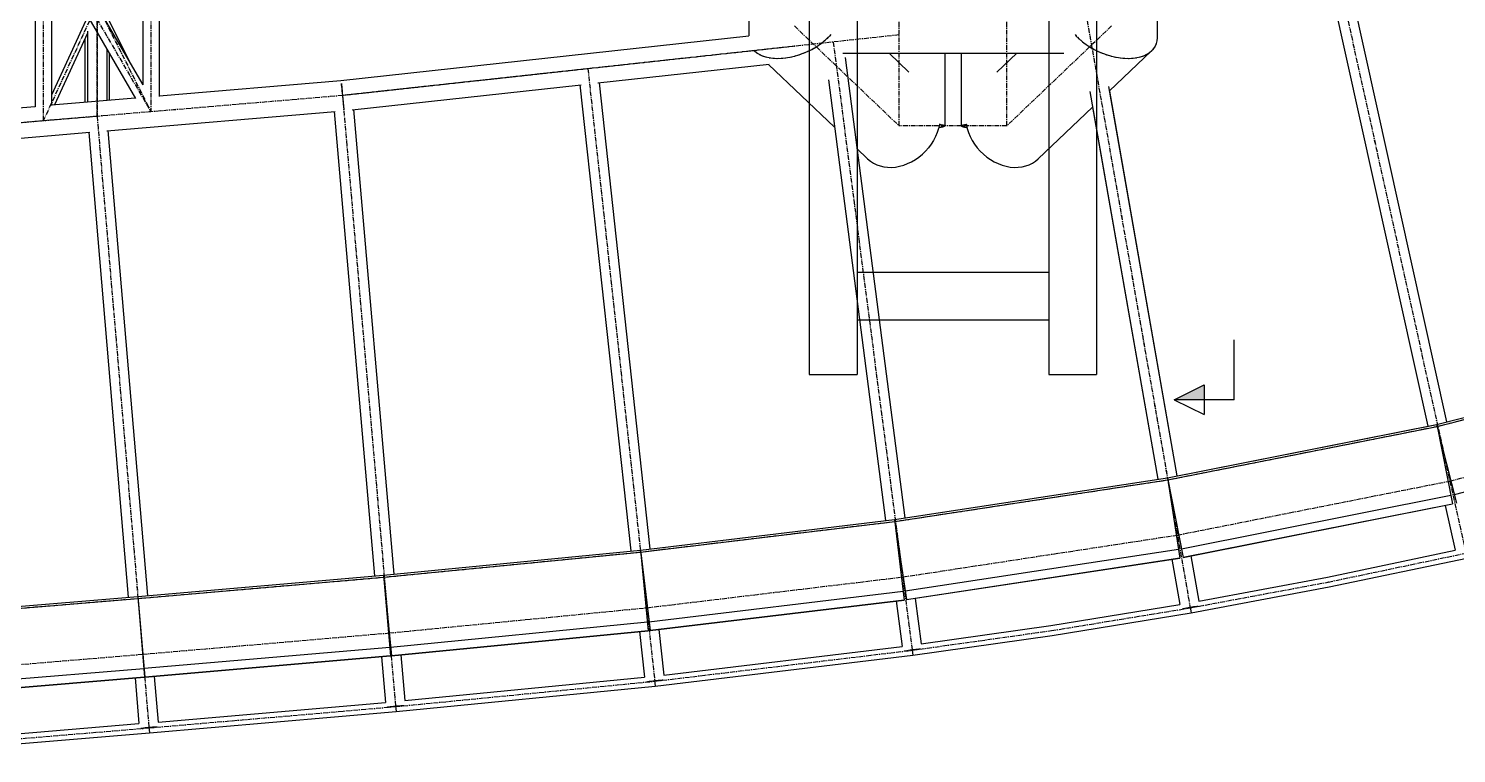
# Model space of a CAD drawing. Header units: millimetres. Extents: x 5143 to 30813, y 232 to 21408.
# Drawn here: x 21620 to 24006, y 394 to 1605 of the extents above; entities that cross this region are included whole.
import ezdxf

# ---------------------------------------------------------------- set-up
doc = ezdxf.new("R2010")
doc.units = ezdxf.units.MM
doc.header["$LTSCALE"] = 0.25
for name, pattern in [('CENTER', [50.8, 31.75, -6.35, 6.35, -6.35]), ('HIDDEN', [9.525, 6.35, -3.175]), ('XKITLINE00', [0])]:
    doc.linetypes.add(name, pattern=pattern)

msp = doc.modelspace()

# ---------------------------------------------------------------- linework, layer by layer
at = {"color": 8, "linetype": 'CENTER'}
for p, q in [((23075, 1442.7), (23075, 3096.7)), ((23255, 1442.7), (23255, 3096.7)), ((21735, 1458.5), (21735, 2506.8)), ((21645, 2425.1), (21645, 1450.9)), ((21825, 2425.1), (21825, 1466.1)), ((21645, 1775.2), (21825, 1466.1)), ((23800.5, 1729.3), (24022, 728.5)), ((23800.5, 1729.3), (23995.3, 849.1)), ((23382.7, 1656), (23561.5, 637.1)), ((23382.7, 1656), (23540.2, 758.8)), ((21727.5, 1629.7), (21645, 1450.9)), ((21735, 1629.7), (21735, 1458.5)), ((21742.5, 1629.7), (21825, 1466.1)), ((22900, 1609.6), (23075, 1442.7)), ((23430, 1609.6), (23255, 1442.7)), ((23075, 1594.7), (22145, 1493.3)), ((22900, 1575.6), (22145, 1493.3)), ((22900, 1575.6), (22555, 1538)), ((22965, 1582.7), (23097, 566.3)), ((22965, 1582.7), (23081.1, 688.7)), ((22555, 1538), (22145, 1493.3)), ((22555, 1538), (22653.3, 637.3)), ((22555, 1538), (22666.7, 514.5)), ((22145, 1493.3), (21325, 1423.8)), ((22145, 1493.3), (21325, 1423.8)), ((22145, 1493.3), (21735, 1458.5)), ((22145, 1493.3), (22223, 595.1)), ((22145, 1493.3), (22233.7, 472.1)), ((21735, 1458.5), (21325, 1423.8)), ((21735, 1458.5), (21811.3, 559.6)), ((21735, 1458.5), (21821.7, 436.5)), ((23255, 1442.7), (23075, 1442.7)), ((23974, 940.3), (24430.1, 1056.7)), ((23995.3, 849.1), (24456.2, 966.6)), ((23524, 851), (23974, 940.3)), ((23067.7, 781.4), (23524, 851)), ((23540.2, 758.8), (23995.3, 849.1)), ((22643.2, 730.4), (23067.7, 781.4)), ((23081.1, 688.7), (23540.2, 758.8)), ((22213.8, 688.3), (22643.2, 730.4)), ((23792.2, 680.3), (24022, 728.5)), ((21803.4, 652.9), (22213.8, 688.3)), ((22653.3, 637.3), (23081.1, 688.7)), ((23561.5, 637.1), (23792.2, 680.3)), ((21390.7, 618.5), (21803.4, 652.9)), ((22223, 595.1), (22653.3, 637.3)), ((23329.7, 599.1), (23561.5, 637.1)), ((23097, 566.3), (23329.7, 599.1)), ((21811.3, 559.6), (22223, 595.1)), ((21398.3, 525.2), (21811.3, 559.6)), ((22666.7, 514.5), (23097, 566.3)), ((22233.7, 472.1), (22666.7, 514.5)), ((21821.7, 436.5), (22233.7, 472.1)), ((21408.3, 402.1), (21821.7, 436.5))]:
    msp.add_line(p, q, dxfattribs=at)
at = {"color": 8, "linetype": 'XKITLINE00'}
for p, q in [((21631.3, 2425.1), (21631.3, 1474.4)), ((21838.6, 2425.1), (21838.6, 1491.9)), ((22823.8, 2357.8), (22823.8, 1592.9)), ((21661, 1769.5), (21811.3, 1511.3)), ((21811.3, 1769.5), (21811.3, 1511.1)), ((21658.5, 1730.2), (21799.4, 1488.3)), ((21658.6, 1730), (21658.6, 1476.6)), ((23790.1, 1701.7), (23958.5, 940.7)), ((23790.1, 1701.7), (23958.5, 940.7)), ((23821.5, 1708.9), (23989.9, 947.9)), ((23821.5, 1708.9), (23989.9, 947.9)), ((23506.2, 1655.1), (23506.2, 1589.8)), ((21719, 1624.8), (21658.6, 1494.1)), ((21751.1, 1625.3), (21790.7, 1546.8)), ((21718.9, 1601), (21718.9, 1482.6)), ((21718.9, 1597.4), (21663.8, 1478)), ((21714.7, 1588.4), (21714.7, 1482.3)), ((22142.5, 1518.5), (22824, 1592.9)), ((22935.9, 1574.4), (22942.3, 1578.6)), ((22936.2, 1574.6), (22936.5, 1574.8)), ((22936.5, 1574.8), (22939.2, 1576.6)), ((22942.3, 1578.6), (22948.3, 1583.1)), ((22942.6, 1578.8), (22942.9, 1579)), ((22942.9, 1579), (22945.5, 1581)), ((22948.3, 1583.1), (22953.9, 1587.9)), ((22948.6, 1583.3), (22948.9, 1583.5)), ((22948.9, 1583.5), (22951.3, 1585.7)), ((22953.9, 1587.9), (22958.9, 1592.8)), ((22954.1, 1588.1), (22954.4, 1588.3)), ((22956.6, 1590.6), (22954.4, 1588.3)), ((22960.9, 1595.2), (22958.9, 1592.8)), ((22959.3, 1593.3), (22959.1, 1593.1)), ((22960.9, 1595.2), (22959.3, 1593.3)), ((23369, 1595.2), (23370.7, 1593.3)), ((23369.1, 1595.2), (23371.1, 1592.8)), ((23370.7, 1593.3), (23370.9, 1593.1)), ((23371.1, 1592.8), (23376.1, 1587.9)), ((23373.4, 1590.6), (23375.6, 1588.3)), ((23375.6, 1588.3), (23375.9, 1588.1)), ((23376.1, 1587.9), (23381.7, 1583.1)), ((23378.7, 1585.7), (23381.1, 1583.5)), ((23381.1, 1583.5), (23381.4, 1583.3)), ((23381.7, 1583.1), (23387.7, 1578.6)), ((23384.5, 1581), (23387.1, 1579)), ((23387.1, 1579), (23387.4, 1578.8)), ((23387.7, 1578.6), (23394.1, 1574.4)), ((23390.8, 1576.6), (23393.5, 1574.8)), ((23393.5, 1574.8), (23393.8, 1574.6)), ((23502.9, 1576), (23500.4, 1572)), ((23502.7, 1575.6), (23501.8, 1574.2)), ((23502.8, 1575.8), (23502.7, 1575.6)), ((23504.7, 1580.3), (23502.9, 1576)), ((23504.6, 1579.9), (23503.9, 1578.3)), ((23504.6, 1580.1), (23504.6, 1579.9)), ((23505.8, 1585), (23504.7, 1580.3)), ((23505.8, 1584.5), (23505.3, 1582.7)), ((23506.2, 1589.8), (23505.8, 1585)), ((23505.8, 1584.7), (23505.8, 1584.5)), ((23506.2, 1589.4), (23506, 1587.4)), ((23506.2, 1589.6), (23506.2, 1589.4)), ((21751.1, 1571.2), (21751.1, 1485.4)), ((21755.3, 1564.1), (21755.3, 1485.7)), ((22832.4, 1568.9), (22832.8, 1568.4)), ((22832.8, 1568.4), (22836.6, 1565.1)), ((22833, 1568.2), (22833.1, 1568.1)), ((22833.1, 1568.1), (22833.9, 1567.3)), ((22833.1, 1568.1), (22834.4, 1567)), ((22836.6, 1565.1), (22836.9, 1564.9)), ((22836.9, 1564.9), (22841.1, 1562.3)), ((22836.9, 1564.9), (22837, 1564.8)), ((22837, 1564.8), (22838.5, 1563.9)), ((22841.1, 1562.3), (22846.1, 1559.9)), ((22841.4, 1562.1), (22841.5, 1562.1)), ((22841.5, 1562.1), (22843.1, 1561.3)), ((22846.1, 1559.9), (22851.7, 1558)), ((22846.4, 1559.8), (22846.6, 1559.7)), ((22846.6, 1559.7), (22848.3, 1559.2)), ((22851.7, 1558), (22857.7, 1556.6)), ((22852, 1557.9), (22852.2, 1557.9)), ((22852.2, 1557.9), (22854, 1557.5)), ((22857.7, 1556.6), (22864.1, 1555.8)), ((22858, 1556.6), (22858.2, 1556.5)), ((22858.2, 1556.5), (22860.2, 1556.3)), ((22864.1, 1555.8), (22870.8, 1555.4)), ((22864.5, 1555.7), (22864.7, 1555.7)), ((22864.7, 1555.7), (22866.8, 1555.6)), ((22870.8, 1555.4), (22877.9, 1555.5)), ((22871.3, 1555.4), (22871.5, 1555.4)), ((22871.5, 1555.4), (22873.7, 1555.5)), ((22877.9, 1555.5), (22885.1, 1556.2)), ((22878.3, 1555.6), (22878.5, 1555.6)), ((22878.5, 1555.6), (22880.9, 1555.8)), ((22885.1, 1556.2), (22892.5, 1557.4)), ((22885.6, 1556.3), (22885.8, 1556.3)), ((22885.8, 1556.3), (22888.3, 1556.7)), ((22892.5, 1557.4), (22900, 1559.1)), ((22893, 1557.5), (22893.2, 1557.6)), ((22893.2, 1557.6), (22895.8, 1558.2)), ((22900, 1559.1), (22907.5, 1561.3)), ((22900.4, 1559.2), (22900.7, 1559.3)), ((22900.7, 1559.3), (22903.3, 1560.1)), ((22907.5, 1561.3), (22914.9, 1563.9)), ((22907.9, 1561.4), (22908.1, 1561.5)), ((22908.1, 1561.5), (22910.9, 1562.5)), ((22914.9, 1563.9), (22922.1, 1567)), ((22915.2, 1564.1), (22915.5, 1564.2)), ((22915.5, 1564.2), (22918.3, 1565.4)), ((22922.1, 1567), (22929.2, 1570.5)), ((22922.5, 1567.2), (22922.8, 1567.3)), ((22922.8, 1567.3), (22925.6, 1568.7)), ((22929.2, 1570.5), (22935.9, 1574.4)), ((22929.5, 1570.7), (22929.8, 1570.9)), ((22929.8, 1570.9), (22932.6, 1572.5)), ((22981.3, 1563.9), (23350.5, 1563.9)), ((22984.7, 1556.7), (23084.6, 787.4)), ((23058.3, 1563.9), (23091.4, 1532.4)), ((23151.2, 1563.9), (23151.2, 1442.7)), ((23178.8, 1563.9), (23178.8, 1442.7)), ((23238.6, 1532.4), (23271.7, 1563.9)), ((23394.1, 1574.4), (23400.8, 1570.5)), ((23397.4, 1572.5), (23400.2, 1570.9)), ((23400.2, 1570.9), (23400.5, 1570.7)), ((23400.8, 1570.5), (23407.9, 1567)), ((23404.4, 1568.7), (23407.2, 1567.3)), ((23407.2, 1567.3), (23407.5, 1567.2)), ((23407.9, 1567), (23415.1, 1563.9)), ((23411.7, 1565.4), (23414.5, 1564.2)), ((23414.5, 1564.2), (23414.7, 1564.1)), ((23415.1, 1563.9), (23422.5, 1561.3)), ((23419.1, 1562.5), (23421.8, 1561.5)), ((23421.8, 1561.5), (23422.1, 1561.4)), ((23422.5, 1561.3), (23430, 1559.1)), ((23426.3, 1500.8), (23496.9, 1568.1)), ((23426.6, 1560.1), (23429.3, 1559.3)), ((23429.3, 1559.3), (23429.6, 1559.2)), ((23430, 1559.1), (23437.5, 1557.4)), ((23434.2, 1558.2), (23436.8, 1557.6)), ((23436.8, 1557.6), (23437, 1557.5)), ((23437.5, 1557.4), (23444.9, 1556.2)), ((23441.7, 1556.7), (23444.2, 1556.3)), ((23444.2, 1556.3), (23444.4, 1556.3)), ((23444.9, 1556.2), (23452.1, 1555.5)), ((23449.1, 1555.8), (23451.5, 1555.6)), ((23451.5, 1555.6), (23451.7, 1555.6)), ((23452.1, 1555.5), (23459.2, 1555.4)), ((23456.3, 1555.5), (23458.5, 1555.4)), ((23458.5, 1555.4), (23458.7, 1555.4)), ((23459.2, 1555.4), (23465.9, 1555.8)), ((23463.2, 1555.6), (23465.3, 1555.7)), ((23465.3, 1555.7), (23465.5, 1555.7)), ((23465.9, 1555.8), (23472.3, 1556.6)), ((23469.8, 1556.3), (23471.8, 1556.5)), ((23471.8, 1556.5), (23471.9, 1556.6)), ((23472.3, 1556.6), (23478.3, 1558)), ((23475.9, 1557.5), (23477.8, 1557.9)), ((23477.8, 1557.9), (23478, 1557.9)), ((23478.3, 1558), (23483.9, 1559.9)), ((23481.6, 1559.2), (23483.4, 1559.7)), ((23483.4, 1559.7), (23483.5, 1559.8)), ((23483.9, 1559.9), (23488.9, 1562.3)), ((23486.8, 1561.3), (23488.5, 1562.1)), ((23488.5, 1562.1), (23488.6, 1562.1)), ((23488.9, 1562.3), (23493, 1564.9)), ((23491.5, 1563.9), (23493, 1564.8)), ((23493, 1564.8), (23493.1, 1564.9)), ((23493.1, 1564.9), (23493.4, 1565.1)), ((23493.4, 1565.1), (23497.2, 1568.4)), ((23495.6, 1567), (23496.9, 1568.1)), ((23497, 1568.2), (23496.9, 1568.1)), ((23500.4, 1572), (23497.2, 1568.4)), ((23500.1, 1571.7), (23499, 1570.4)), ((23500.2, 1571.8), (23500.1, 1571.7)), ((22571.9, 1514.3), (22858.1, 1545.5)), ((22856.9, 1545.4), (22967.2, 1440.2)), ((21838.6, 1492.8), (22142.5, 1518.5)), ((22142.8, 1513.7), (22143, 1511.1)), ((22143, 1511.1), (22143.4, 1508.1)), ((22143.3, 1513.7), (22143.5, 1511.2)), ((22143.4, 1508.1), (22143.7, 1504.7)), ((22143.5, 1511.2), (22143.7, 1508.1)), ((22143.7, 1508.1), (22144, 1504.8)), ((22143.7, 1504.7), (22144.1, 1501.1)), ((22144, 1504.8), (22144.3, 1501.1)), ((22161.4, 1469.5), (22543.7, 1511.2)), ((22541.7, 1511), (22626.7, 732.2)), ((22541.7, 1511), (22626.7, 732.2)), ((22573.8, 1514.5), (22658.8, 735.7)), ((22573.8, 1514.5), (22658.8, 735.7)), ((22956.9, 1519.4), (23052.6, 783)), ((23425, 1508.3), (23539.2, 857.5)), ((21658.6, 1477.5), (21798.8, 1489.4)), ((22144.1, 1501.1), (22145, 1493.3)), ((22144.3, 1501.1), (22144.7, 1497.2)), ((22144.7, 1497.2), (22145, 1493.3)), ((22145, 1493.3), (22147.5, 1469.9)), ((22145, 1493.3), (22147, 1469.9)), ((22145.4, 1488.6), (22145.5, 1488.6)), ((22145.4, 1488.5), (22145.5, 1488.5)), ((23393.7, 1500.3), (23507.5, 851.9)), ((23426.4, 1500.8), (23539.2, 857.5)), ((21322.8, 1449.1), (21631.3, 1475.2)), ((21751.3, 1434.4), (22133, 1466.8)), ((22131.1, 1466.6), (22198.6, 690.4)), ((22131.2, 1466.6), (22198.6, 690.4)), ((22163.2, 1469.7), (22230.7, 693.3)), ((22163.3, 1469.7), (22230.7, 693.4)), ((23307.6, 1387.6), (23398.3, 1474.1)), ((23398.3, 1474.1), (23507.4, 851.9)), ((21341.2, 1399.6), (21723, 1432)), ((21721.1, 1431.8), (21787, 654.9)), ((21721.1, 1431.8), (21787, 654.9)), ((21753.2, 1434.6), (21819.1, 657.6)), ((21753.2, 1434.6), (21819.1, 657.6)), ((23141.1, 1438.2), (23138.9, 1431.5)), ((23142.6, 1445), (23141.1, 1438.2)), ((23141.4, 1439.8), (23142.2, 1439.9)), ((23141.5, 1440.3), (23143.1, 1440.5)), ((23142.2, 1439.9), (23145.4, 1440.5)), ((23142.8, 1446.2), (23142.6, 1445)), ((23142.6, 1445), (23143.1, 1444.9)), ((23142.7, 1445.5), (23145.4, 1445)), ((23143.1, 1444.9), (23145.5, 1444.4)), ((23143.1, 1440.5), (23145.5, 1441.1)), ((23145.4, 1445), (23147.9, 1444.5)), ((23145.4, 1440.5), (23147.9, 1441)), ((23145.5, 1444.4), (23147.3, 1443.9)), ((23145.5, 1441.1), (23147.3, 1441.6)), ((23147.3, 1443.9), (23148.3, 1443.3)), ((23147.3, 1441.6), (23148.3, 1442.2)), ((23147.9, 1444.5), (23149.7, 1443.9)), ((23147.9, 1441), (23149.7, 1441.6)), ((23148.3, 1443.3), (23148.7, 1442.7)), ((23148.7, 1442.7), (23148.3, 1442.2)), ((23149.7, 1443.9), (23150.8, 1443.3)), ((23149.7, 1441.6), (23150.8, 1442.2)), ((23150.8, 1443.3), (23151.2, 1442.7)), ((23151.2, 1442.7), (23150.8, 1442.2)), ((23179.2, 1443.3), (23178.8, 1442.7)), ((23178.8, 1442.7), (23179.2, 1442.2)), ((23179.2, 1443.3), (23180.3, 1443.9)), ((23179.2, 1442.2), (23180.3, 1441.6)), ((23180.3, 1443.9), (23182.1, 1444.5)), ((23180.3, 1441.6), (23182.1, 1441)), ((23181.7, 1443.3), (23181.3, 1442.7)), ((23181.3, 1442.7), (23181.7, 1442.2)), ((23181.7, 1443.3), (23182.7, 1443.9)), ((23181.7, 1442.2), (23182.7, 1441.6)), ((23182.1, 1444.5), (23184.6, 1445)), ((23182.1, 1441), (23184.6, 1440.5)), ((23182.7, 1443.9), (23184.5, 1444.4)), ((23182.7, 1441.6), (23184.5, 1441.1)), ((23184.5, 1444.4), (23186.9, 1444.9)), ((23184.5, 1441.1), (23186.9, 1440.5)), ((23184.6, 1445), (23187.3, 1445.5)), ((23184.6, 1440.5), (23187.8, 1439.9)), ((23186.9, 1444.9), (23187.4, 1445)), ((23186.9, 1440.5), (23188.4, 1440.3)), ((23187.2, 1446.2), (23187.4, 1445)), ((23187.4, 1445), (23188.9, 1438.2)), ((23187.8, 1439.9), (23188.5, 1439.8)), ((23188.9, 1438.2), (23191.1, 1431.5)), ((23128.7, 1412), (23124.3, 1406.1)), ((23132.7, 1418.3), (23128.7, 1412)), ((23136.1, 1424.8), (23132.7, 1418.3)), ((23138.9, 1431.5), (23136.1, 1424.8)), ((23191.1, 1431.5), (23193.9, 1424.8)), ((23193.9, 1424.8), (23197.3, 1418.3)), ((23197.3, 1418.3), (23201.2, 1412)), ((23201.2, 1412), (23205.7, 1406.1)), ((23004.4, 1404.8), (23022.4, 1387.6)), ((23022.4, 1387.6), (23027, 1383.7)), ((23095.8, 1382.6), (23102.2, 1386.3)), ((23102.2, 1386.3), (23108.2, 1390.5)), ((23108.2, 1390.5), (23114, 1395.3)), ((23114, 1395.3), (23119.3, 1400.5)), ((23124.3, 1406.1), (23119.3, 1400.5)), ((23205.7, 1406.1), (23210.6, 1400.5)), ((23210.6, 1400.5), (23216, 1395.3)), ((23216, 1395.3), (23221.8, 1390.5)), ((23221.8, 1390.5), (23227.8, 1386.3)), ((23227.8, 1386.3), (23234.1, 1382.6)), ((23303, 1383.7), (23307.6, 1387.6)), ((23027, 1383.7), (23032.1, 1380.4)), ((23032.1, 1380.4), (23037.6, 1377.7)), ((23037.6, 1377.7), (23043.4, 1375.6)), ((23043.4, 1375.6), (23049.5, 1374.2)), ((23049.5, 1374.2), (23055.9, 1373.4)), ((23055.9, 1373.4), (23062.5, 1373.3)), ((23062.5, 1373.3), (23069.2, 1373.8)), ((23069.2, 1373.8), (23075.9, 1375.1)), ((23075.9, 1375.1), (23082.7, 1376.9)), ((23082.7, 1376.9), (23089.3, 1379.5)), ((23089.3, 1379.5), (23095.8, 1382.6)), ((23234.1, 1382.6), (23240.7, 1379.5)), ((23240.7, 1379.5), (23247.3, 1376.9)), ((23247.3, 1376.9), (23254.1, 1375.1)), ((23254.1, 1375.1), (23260.8, 1373.8)), ((23260.8, 1373.8), (23267.5, 1373.3)), ((23267.5, 1373.3), (23274.1, 1373.4)), ((23274.1, 1373.4), (23280.5, 1374.2)), ((23280.5, 1374.2), (23286.6, 1375.6)), ((23286.6, 1375.6), (23292.4, 1377.7)), ((23292.4, 1377.7), (23297.9, 1380.4)), ((23297.9, 1380.4), (23303, 1383.7)), ((23973.1, 943.6), (24429.2, 1059.9)), ((23973.2, 943.4), (24429.3, 1059.8)), ((23974, 940.3), (24430.1, 1056.7)), ((23523.3, 854.4), (23973.3, 943.6)), ((23523.4, 854.2), (23973.2, 943.4)), ((23524, 851), (23974, 940.3)), ((23973.1, 943.6), (23973.2, 943.4)), ((23973.2, 943.5), (23973.3, 943.5)), ((23973.2, 943.4), (24006.6, 812.3)), ((23973.3, 943.6), (23973.3, 943.5)), ((23973.3, 943.5), (23999.7, 810.7)), ((24002.9, 826.7), (24459.1, 943)), ((23067.2, 784.7), (23523.5, 854.4)), ((23067.2, 784.6), (23523.4, 854.2)), ((23067.7, 781.4), (23524, 851)), ((23523.3, 854.4), (23523.4, 854.2)), ((23523.4, 854.2), (23523.5, 854.2)), ((23523.4, 854.2), (23549.7, 721.5)), ((23523.5, 854.4), (23523.5, 854.2)), ((23523.5, 854.2), (23543.9, 720.4)), ((23546.8, 736), (23996.8, 825.3)), ((23549.6, 721.9), (23999.6, 811.2)), ((23549.7, 721.5), (23999.7, 810.7)), ((23987.7, 808.4), (24004.3, 733.4)), ((22642.8, 733.7), (23067.3, 784.8)), ((22642.8, 733.6), (23067.2, 784.6)), ((22643.2, 730.4), (23067.7, 781.4)), ((23067.2, 784.7), (23067.2, 784.6)), ((23067.2, 784.6), (23087.6, 650.8)), ((23067.2, 784.6), (23067.3, 784.6)), ((23067.3, 784.8), (23067.3, 784.6)), ((23067.3, 784.6), (23083.4, 650.2)), ((22213.5, 691.7), (22642.8, 733.7)), ((22213.5, 691.5), (22642.8, 733.6)), ((22213.8, 688.3), (22643.2, 730.4)), ((22642.8, 733.7), (22656, 598.9)), ((22642.8, 733.7), (22658.9, 599.2)), ((22642.8, 733.6), (22642.8, 733.6)), ((23085.4, 665.5), (23541.7, 735.1)), ((23087.5, 651.3), (23543.9, 720.9)), ((23087.6, 650.8), (23543.9, 720.4)), ((23530.9, 718.4), (23544.1, 642.8)), ((23562.7, 724), (23575.9, 648.4)), ((23790.6, 688.5), (24004.4, 733.4)), ((23793.9, 672), (24023.8, 720.3)), ((21803.1, 656.2), (22213.5, 691.7)), ((21803.1, 656.1), (22213.5, 691.5)), ((21803.4, 652.9), (22213.8, 688.3)), ((22213.5, 691.7), (22226.7, 556.8)), ((22213.5, 691.7), (22225.2, 556.7)), ((22213.5, 691.5), (22213.5, 691.5)), ((23563, 628.9), (23793.9, 672)), ((23575.9, 648.4), (23790.6, 688.5)), ((21390.4, 621.9), (21803.1, 656.2)), ((21390.4, 621.8), (21803.1, 656.1)), ((21390.7, 618.5), (21803.4, 652.9)), ((21803.1, 656.2), (21814.3, 521.2)), ((21803.1, 656.2), (21814.7, 521.3)), ((21803.1, 656.1), (21803.1, 656.1)), ((21803.1, 656.1), (21803.1, 656.1)), ((22657.1, 614), (23081.7, 665)), ((22658.9, 599.7), (23083.4, 650.7)), ((22658.9, 599.2), (23083.4, 650.2)), ((23070, 648.6), (23079.9, 572.7)), ((23102, 653), (23111.9, 576.9)), ((23328.4, 607.4), (23544.2, 642.8)), ((23330.9, 590.8), (23563, 628.9)), ((23547.9, 635.3), (23548.2, 635.4)), ((23548.2, 635.4), (23550.1, 635.9)), ((23548.5, 635.4), (23548.6, 635.4)), ((23548.6, 635.4), (23550.5, 635.9)), ((23550.1, 635.9), (23552.5, 636.4)), ((23550.5, 635.9), (23552.8, 636.4)), ((23552.5, 636.4), (23555.3, 637)), ((23552.8, 636.4), (23555.5, 637)), ((23555.3, 637), (23558.2, 637.6)), ((23555.5, 637), (23558.4, 637.6)), ((23558.2, 637.6), (23561.3, 638.1)), ((23558.4, 637.6), (23561.3, 638.1)), ((23561.3, 638.1), (23564.4, 638.7)), ((23561.3, 638.1), (23564.3, 638.6)), ((23561.3, 638.1), (23563, 628.9)), ((23561.3, 638.1), (23563, 628.9)), ((23564.3, 638.6), (23567.2, 639.1)), ((23564.4, 638.7), (23567.4, 639.1)), ((23567.2, 639.1), (23569.9, 639.4)), ((23567.4, 639.1), (23570.2, 639.5)), ((23569.9, 639.4), (23572.3, 639.7)), ((23570.2, 639.5), (23572.6, 639.8)), ((23572.3, 639.7), (23574.2, 639.9)), ((23572.6, 639.8), (23574.6, 640)), ((23574.2, 639.9), (23574.4, 639.9)), ((23574.6, 640), (23575, 640)), ((22225.3, 571.6), (22654.6, 613.7)), ((22226.7, 557.3), (22656, 599.4)), ((22226.7, 556.8), (22656, 598.9)), ((22641.4, 597.5), (22649.7, 521.3)), ((22673.5, 601), (22681.8, 524.8)), ((23111.9, 576.8), (23328.4, 607.4)), ((22681.8, 524.8), (23080, 572.7)), ((23098.1, 557.9), (23330.9, 590.8)), ((21813.4, 536.1), (22223.9, 571.5)), ((21814.7, 521.7), (22225.1, 557.2)), ((21814.7, 521.3), (22225.2, 556.7)), ((22210.3, 555.4), (22216.9, 479.1)), ((22242.5, 558.4), (22249.1, 482.1)), ((22667.7, 506.2), (23098, 557.9)), ((23083.3, 565), (23083.6, 565.1)), ((23083.6, 565.1), (23085.6, 565.5)), ((23083.9, 565.1), (23084.1, 565.1)), ((23084.1, 565.1), (23086, 565.5)), ((23085.6, 565.5), (23088, 565.9)), ((23086, 565.5), (23088.3, 566)), ((23088, 565.9), (23090.8, 566.4)), ((23088.3, 566), (23091, 566.4)), ((23090.8, 566.4), (23093.8, 566.8)), ((23091, 566.4), (23093.9, 566.8)), ((23093.8, 566.8), (23096.9, 567.3)), ((23093.9, 566.8), (23096.9, 567.2)), ((23096.9, 567.3), (23100, 567.7)), ((23096.9, 567.2), (23099.9, 567.6)), ((23096.9, 567.2), (23097, 566.3)), ((23096.9, 567.2), (23097, 566.3)), ((23097, 566.3), (23098, 557.9)), ((23097, 566.3), (23098.1, 557.9)), ((23099.9, 567.6), (23102.8, 567.9)), ((23100, 567.7), (23103, 568)), ((23102.8, 567.9), (23105.5, 568.2)), ((23103, 568), (23105.8, 568.3)), ((23105.5, 568.2), (23107.9, 568.4)), ((23105.8, 568.3), (23108.3, 568.4)), ((23107.9, 568.4), (23109.8, 568.5)), ((23108.3, 568.4), (23110.3, 568.6)), ((23109.8, 568.5), (23110, 568.5)), ((23110.3, 568.6), (23110.6, 568.6)), ((21400.4, 501.7), (21813.1, 536)), ((21401.6, 487.4), (21814.3, 521.7)), ((21401.6, 486.9), (21814.3, 521.2)), ((21798.4, 519.9), (21804.9, 443.6)), ((21830.6, 522.6), (21837.1, 446.3)), ((22234.6, 463.8), (22667.5, 506.2)), ((22249, 482.1), (22649.8, 521.3)), ((22653, 513.6), (22653.3, 513.6)), ((22653.3, 513.6), (22655.3, 514)), ((22653.6, 513.6), (22653.7, 513.7)), ((22653.7, 513.7), (22655.7, 514)), ((22655.3, 514), (22657.7, 514.4)), ((22655.7, 514), (22658, 514.4)), ((22657.7, 514.4), (22660.5, 514.8)), ((22658, 514.4), (22660.7, 514.8)), ((22660.5, 514.8), (22663.5, 515.2)), ((22660.7, 514.8), (22663.6, 515.2)), ((22663.5, 515.2), (22666.6, 515.6)), ((22663.6, 515.2), (22666.6, 515.5)), ((22666.6, 515.6), (22669.7, 515.9)), ((22666.6, 515.5), (22669.6, 515.8)), ((22666.6, 515.5), (22667.7, 506.2)), ((22666.6, 515.5), (22667.5, 506.2)), ((22669.6, 515.8), (22672.5, 516.1)), ((22669.7, 515.9), (22672.7, 516.1)), ((22672.5, 516.1), (22675.2, 516.3)), ((22672.7, 516.1), (22675.5, 516.4)), ((22675.2, 516.3), (22677.6, 516.4)), ((22675.5, 516.4), (22678, 516.5)), ((22677.6, 516.4), (22679.5, 516.5)), ((22678, 516.5), (22680, 516.6)), ((22679.5, 516.5), (22679.7, 516.5)), ((22680, 516.6), (22680.3, 516.6)), ((21837, 446.3), (22217, 479.1)), ((21822.4, 428.2), (22234.5, 463.7)), ((22220, 471.4), (22220.3, 471.5)), ((22220.3, 471.5), (22222.3, 471.8)), ((22220.6, 471.5), (22220.8, 471.5)), ((22220.8, 471.5), (22222.7, 471.8)), ((22222.3, 471.8), (22224.7, 472.2)), ((22222.7, 471.8), (22225, 472.2)), ((22224.7, 472.2), (22227.5, 472.5)), ((22225, 472.2), (22227.7, 472.5)), ((22227.5, 472.5), (22230.5, 472.8)), ((22227.7, 472.5), (22230.6, 472.8)), ((22230.5, 472.8), (22233.6, 473.1)), ((22230.6, 472.8), (22233.7, 473.1)), ((22233.6, 473.1), (22236.8, 473.4)), ((22233.6, 473.1), (22234.6, 463.8)), ((22233.7, 473.1), (22236.7, 473.3)), ((22233.7, 473.1), (22234.5, 463.7)), ((22236.7, 473.3), (22239.6, 473.5)), ((22236.8, 473.4), (22239.8, 473.6)), ((22239.6, 473.5), (22242.3, 473.7)), ((22239.8, 473.6), (22242.6, 473.7)), ((22242.3, 473.7), (22244.7, 473.8)), ((22242.6, 473.7), (22245.1, 473.8)), ((22244.7, 473.8), (22246.6, 473.8)), ((22245.1, 473.8), (22247.1, 473.8)), ((22246.6, 473.8), (22246.8, 473.8)), ((22247.1, 473.8), (22247.4, 473.8)), ((21423.7, 411.9), (21804.9, 443.6)), ((21807.9, 435.9), (21808.3, 436)), ((21808.3, 436), (21810.3, 436.3)), ((21808.6, 436), (21808.7, 436)), ((21808.7, 436), (21810.6, 436.3)), ((21810.3, 436.3), (21812.7, 436.6)), ((21810.6, 436.3), (21813, 436.6)), ((21812.7, 436.6), (21815.5, 437)), ((21813, 436.6), (21815.7, 436.9)), ((21815.5, 437), (21818.5, 437.3)), ((21815.7, 436.9), (21818.6, 437.2)), ((21818.5, 437.3), (21821.6, 437.6)), ((21818.6, 437.2), (21821.6, 437.5)), ((21821.6, 437.6), (21824.7, 437.8)), ((21821.6, 437.5), (21824.6, 437.8)), ((21821.6, 437.5), (21822.4, 428.2)), ((21821.6, 437.5), (21822.4, 428.2)), ((21824.6, 437.8), (21827.6, 437.9)), ((21824.7, 437.8), (21827.8, 438)), ((21827.6, 437.9), (21830.3, 438.1)), ((21827.8, 438), (21830.6, 438.1)), ((21830.3, 438.1), (21832.6, 438.2)), ((21830.6, 438.1), (21833, 438.2)), ((21832.6, 438.2), (21834.6, 438.2)), ((21833, 438.2), (21835, 438.2)), ((21834.6, 438.2), (21834.7, 438.2)), ((21835, 438.2), (21835.4, 438.2)), ((21409, 393.8), (21822.4, 428.2))]:
    msp.add_line(p, q, dxfattribs=at)
at = {"color": 4, "linetype": 'XKITLINE00'}
for p, q in [((22925, 1770.3), (22925, 1480.5)), ((23005, 1770.3), (23005, 1404.2)), ((23325, 1770.3), (23325, 1404.2)), ((23405, 1770.3), (23405, 1435.7)), ((23005, 1690.3), (23005, 1198.2)), ((22925, 1480.5), (22925, 1026.9)), ((23405, 1435.7), (23405, 1026.9)), ((23005, 1400.2), (23005, 1149.4)), ((23325, 1404.2), (23325, 1026.9)), ((23325, 1404.2), (23325, 1198.2)), ((23005, 1219.5), (23005, 1198.2)), ((23325, 1219.5), (23325, 1198.2)), ((23005, 1198.2), (23005, 1149.4)), ((23005, 1198.2), (23325, 1198.2)), ((23005, 1198.2), (23031.2, 1198.2)), ((23005, 1198.2), (23031.2, 1198.2)), ((23031.2, 1198.2), (23325, 1198.2)), ((23031.2, 1198.2), (23325, 1198.2)), ((23325, 1198.2), (23325, 1118.2)), ((23005, 1149.4), (23005, 1026.9)), ((23005, 1149.4), (23005, 1118.2)), ((23005, 1118.2), (23325, 1118.2)), ((23005, 1118.2), (23009, 1118.2)), ((23009, 1118.2), (23041.6, 1118.2)), ((23041.6, 1118.2), (23325, 1118.2)), ((23325, 1118.2), (23325, 1118.2)), ((22925, 1026.9), (23005, 1026.9)), ((23325, 1026.9), (23405, 1026.9))]:
    msp.add_line(p, q, dxfattribs=at)
at = {"color": 4, "linetype": 'HIDDEN'}
for p, q in [((23005, 1690.3), (23005, 1404.2)), ((23325, 1690.3), (23325, 1404.2))]:
    msp.add_line(p, q, dxfattribs=at)
at = {"color": 241, "linetype": 'XKITLINE00'}
msp.add_line((23005, 1404.2), (23005, 1400.2), dxfattribs=at)
msp.add_line((23005, 1404.2), (23005, 1400.2), dxfattribs=at)
at = {"color": 241, "linetype": 'HIDDEN'}
msp.add_line((23005, 1198.2), (23005, 1198.2), dxfattribs=at)
at = {"color": 2, "linetype": 'XKITLINE00'}
for q in [(23634.9, 1085), (23534.9, 985)]:
    msp.add_line((23634.9, 985), q, dxfattribs=at)
at = {"color": 30, "linetype": 'XKITLINE00'}
for p, q in [((23534.9, 985), (23584.9, 1010)), ((23584.9, 1010), (23584.9, 960)), ((23534.9, 985), (23584.9, 960))]:
    msp.add_line(p, q, dxfattribs=at)
at = {"color": 8, "linetype": 'XKITLINE00'}
for centre in [(22900, 1575.6), (22900, 1575.6), (22965, 1582.7), (22965, 1582.7), (23075, 1594.7), (22555, 1538), (22555, 1538), (22555, 1538), (22555, 1538), (22555, 1538), (22145, 1493.3), (22145, 1493.3), (22145, 1493.3), (22145, 1493.3), (22145, 1493.3), (22145, 1493.3), (22145, 1493.3), (22145, 1493.3), (22145, 1493.3), (22145, 1493.3), (21735, 1458.5), (21735, 1458.5), (21735, 1458.5), (21735, 1458.5), (21735, 1458.5), (21735, 1458.5), (21735, 1458.5), (21825, 1466.1), (21825, 1466.1), (21825, 1466.1), (21645, 1450.9), (21645, 1450.9), (23075, 1442.7), (23075, 1442.7), (23255, 1442.7), (23255, 1442.7), (23974, 940.3), (23974, 940.3), (23524, 851), (23524, 851), (23995.3, 849.1), (23995.3, 849.1), (23995.3, 849.1), (23067.7, 781.4), (23067.7, 781.4), (23540.2, 758.8), (23540.2, 758.8), (23540.2, 758.8), (22643.2, 730.4), (22643.2, 730.4), (22213.8, 688.3), (22213.8, 688.3), (23081.1, 688.7), (23081.1, 688.7), (23081.1, 688.7), (23792.2, 680.3), (23792.2, 680.3), (21803.4, 652.9), (21803.4, 652.9), (22653.3, 637.3), (22653.3, 637.3), (22653.3, 637.3), (23561.5, 637.1), (23561.5, 637.1), (23561.5, 637.1), (23329.7, 599.1), (23329.7, 599.1), (22223, 595.1), (22223, 595.1), (22223, 595.1), (21811.3, 559.6), (21811.3, 559.6), (21811.3, 559.6), (23097, 566.3), (23097, 566.3), (23097, 566.3), (22666.7, 514.5), (22666.7, 514.5), (22666.7, 514.5), (22233.7, 472.1), (22233.7, 472.1), (22233.7, 472.1), (21821.7, 436.5), (21821.7, 436.5), (21821.7, 436.5)]:
    msp.add_circle(centre, 0.05, dxfattribs=at)
at = {"color": 30, "linetype": 'Continuous'}
msp.add_solid([(23584.9, 1010), (23534.9, 985), (23584.9, 1010), (23584.9, 985)], dxfattribs=at)

doc.saveas('drawing.dxf')
